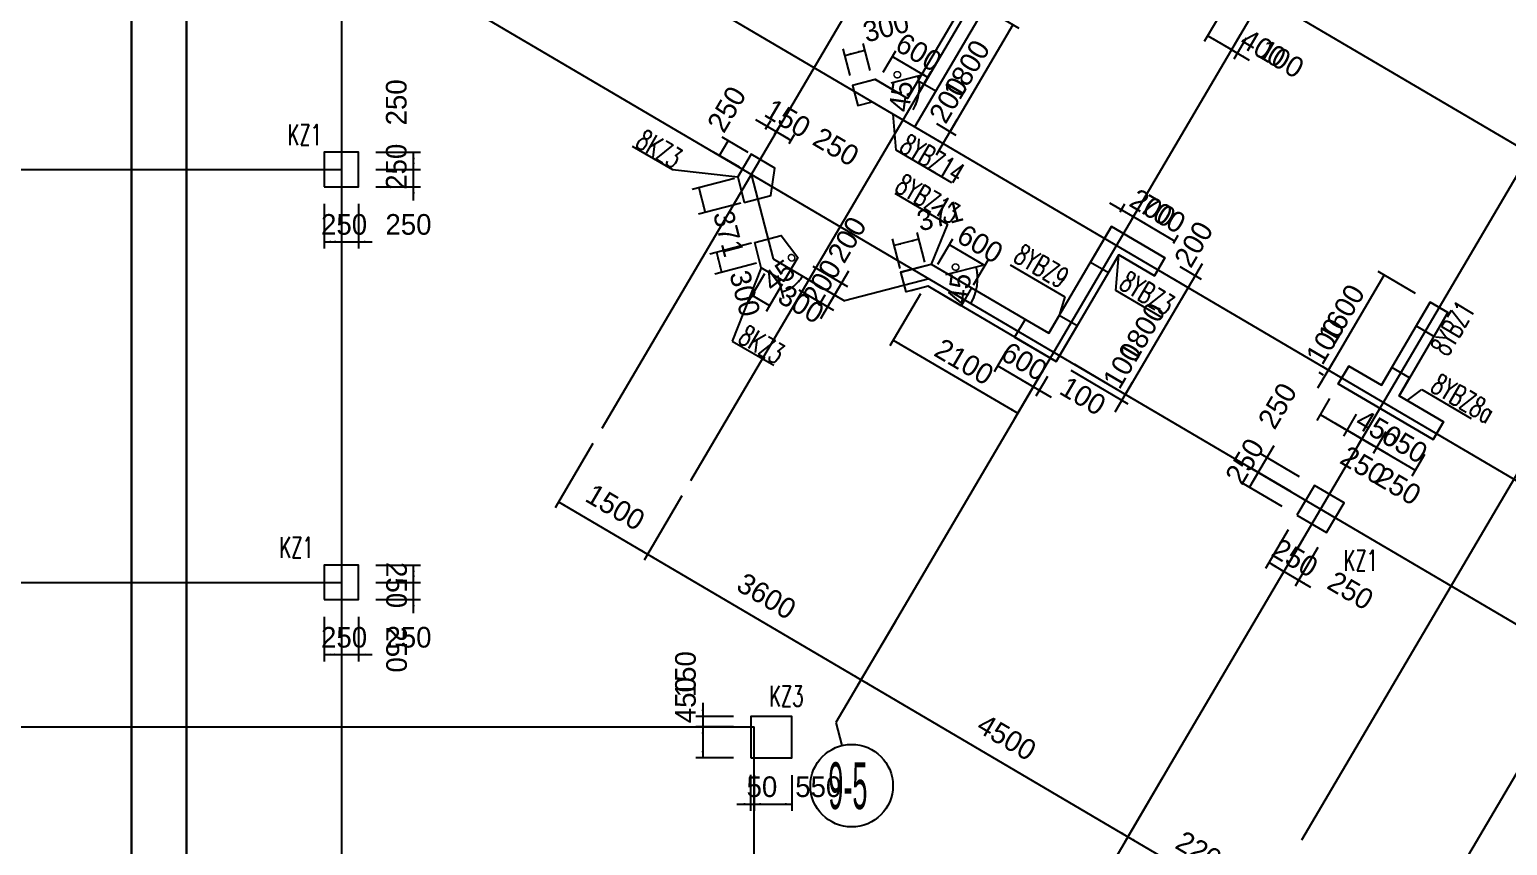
# Model space of a CAD drawing. Extents: x 19107 to 699106, y -67310 to 245688.
# Drawn here: x 574726 to 596209, y 118065 to 129922 of the extents above; entities that cross this region are included whole.
import ezdxf

# ---------------------------------------------------------------- set-up
doc = ezdxf.new("R2010")
doc.units = 0
doc.header["$LTSCALE"] = 100
doc.header["$MEASUREMENT"] = 0
for name, color, linetype in [('AXIS', 3, 'Continuous'), ('b边缘构件', 235, 'Continuous'), ('colu-主楼', 7, 'Continuous'), ('DIM', 3, 'Continuous'), ('DOTE', 253, 'Continuous'), ('h后浇带', 51, 'Continuous'), ('L-AXIS', 3, 'Continuous'), ('NUM', 7, 'Continuous'), ('wall-主楼', 2, 'Continuous'), ('小尺寸', 4, 'Continuous'), ('网格', 253, 'Continuous'), ('边缘构件标注', 1, 'Continuous')]:
    doc.layers.add(name, color=color, linetype=linetype)
for name, color, linetype, lineweight in [('REIN', 6, 'Continuous', 18), ('Select Column Frame Line', 7, 'Continuous', 0), ('Select Column Frame Position', 7, 'Continuous', 0)]:
    doc.layers.add(name, color=color, linetype=linetype, lineweight=lineweight)
doc.styles.get("Standard").update_dxf_attribs({"font": 'standard'})
doc.styles.add('汉字', font='汉字')
doc.dimstyles.get("Standard").update_dxf_attribs({"dimtxt": 300, "dimasz": 100, "dimexe": 100, "dimexo": 250, "dimgap": 100, "dimtad": 0, "dimtoh": 1, "dimdec": 0, "dimdsep": 46, "dimcen": 0.09, "dimclrt": 7, "dimadec": 0, "dimazin": 0, "dimtfac": 1, "dimtdec": 4, "dimtofl": 0, "dimtmove": 0, "dimatfit": 3, "dimfxl": 1, "dimtolj": 1, "dimtzin": 0, "dimarcsym": 0})

# ---------------------------------------------------------------- blocks, each defined once
blk = doc.blocks.new('*D959')
at = {"layer": 'L-AXIS', "color": 0, "linetype": 'ByBlock', "lineweight": -2}
for p, q in [((584209, 123146), (583659, 122212)), ((583710, 122298), (586813, 120473)), ((587312, 121321), (586763, 120387))]:
    blk.add_line(p, q, dxfattribs=at)
for points in [[(583710, 122298), (583805, 122262), (583788, 122233)], [(586813, 120473), (586719, 120510), (586736, 120538)]]:
    blk.add_solid(points, dxfattribs=at)
at = {"layer": 'L-AXIS', "color": 7, "linetype": 'Continuous', "lineweight": -2, "insert": (585439, 121687), "char_height": 300, "width": 775, "attachment_point": 5, "rotation": 329.5454, "style": '汉字'}
blk.add_mtext('3600', dxfattribs=at)
blk = doc.blocks.new('*D1620')
at = {"layer": 'L-AXIS', "color": 0, "linetype": 'ByBlock', "lineweight": -2}
for p, q in [((582916, 123906), (582366, 122972)), ((584209, 123146), (583659, 122212)), ((582417, 123058), (583710, 122298))]:
    blk.add_line(p, q, dxfattribs=at)
for points in [[(582417, 123058), (582512, 123022), (582495, 122993)], [(583710, 122298), (583615, 122334), (583632, 122363)]]:
    blk.add_solid(points, dxfattribs=at)
at = {"layer": 'L-AXIS', "color": 7, "linetype": 'Continuous', "lineweight": -2, "insert": (583241, 122980), "char_height": 300, "width": 690, "attachment_point": 5, "rotation": 329.5454, "style": '汉字'}
blk.add_mtext('1500', dxfattribs=at)
blk = doc.blocks.new('*D4945')
at = {"layer": 'L-AXIS', "color": 0, "linetype": 'ByBlock', "lineweight": -2}
for p, q in [((587312, 121321), (586763, 120387)), ((586813, 120473), (590692, 118192)), ((591191, 119040), (590642, 118106))]:
    blk.add_line(p, q, dxfattribs=at)
for points in [[(586813, 120473), (586908, 120437), (586891, 120408)], [(590692, 118192), (590598, 118229), (590615, 118257)]]:
    blk.add_solid(points, dxfattribs=at)
at = {"layer": 'L-AXIS', "color": 7, "linetype": 'Continuous', "lineweight": -2, "insert": (588930, 119635), "char_height": 300, "width": 790, "attachment_point": 5, "rotation": 329.5454, "style": '汉字'}
blk.add_mtext('4500', dxfattribs=at)
blk = doc.blocks.new('*D5271')
at = {"layer": 'L-AXIS', "color": 0, "linetype": 'ByBlock', "lineweight": -2}
for p, q in [((593088, 117925), (592538, 116991)), ((592589, 117077), (594485, 115962)), ((594984, 116810), (594435, 115876))]:
    blk.add_line(p, q, dxfattribs=at)
for points in [[(592589, 117077), (592684, 117041), (592667, 117012)], [(594485, 115962), (594391, 115999), (594408, 116027)]]:
    blk.add_solid(points, dxfattribs=at)
at = {"layer": 'L-AXIS', "color": 7, "linetype": 'Continuous', "lineweight": -2, "insert": (593715, 116821), "char_height": 300, "width": 780, "attachment_point": 5, "rotation": 329.5454, "style": '汉字'}
blk.add_mtext('2200', dxfattribs=at)
blk = doc.blocks.new('*D303')
at = {"layer": 'L-AXIS', "color": 0, "linetype": 'ByBlock', "lineweight": -2}
for p, q in [((591191, 119040), (590642, 118106)), ((590692, 118192), (592589, 117077)), ((593088, 117925), (592538, 116991))]:
    blk.add_line(p, q, dxfattribs=at)
for points in [[(590692, 118192), (590787, 118156), (590770, 118127)], [(592589, 117077), (592494, 117114), (592511, 117142)]]:
    blk.add_solid(points, dxfattribs=at)
at = {"layer": 'L-AXIS', "color": 7, "linetype": 'Continuous', "lineweight": -2, "insert": (591818, 117937), "char_height": 300, "width": 780, "attachment_point": 5, "rotation": 329.5454, "style": '汉字'}
blk.add_mtext('2200', dxfattribs=at)
blk = doc.blocks.new('_AXISO')
blk.add_circle((0, 0), 0.5)
blk = doc.blocks.new('*D4541')
at = {"layer": '小尺寸', "color": 0, "linetype": 'ByBlock', "lineweight": -2}
for p, q in [((591445, 126476), (591755, 126294)), ((591770, 126517), (591466, 126000)), ((591344, 126304), (591654, 126122))]:
    blk.add_line(p, q, dxfattribs=at)
for points in [[(591669, 126345), (591705, 126440), (591734, 126423)], [(591567, 126173), (591531, 126078), (591502, 126095)]]:
    blk.add_solid(points, dxfattribs=at)
at = {"layer": '小尺寸', "color": 7, "linetype": 'Continuous', "lineweight": -2, "insert": (591648, 126802), "char_height": 300, "width": 566.67, "attachment_point": 5, "rotation": 59.5454, "style": '汉字'}
blk.add_mtext('200', dxfattribs=at)
blk = doc.blocks.new('*D4880')
at = {"layer": '小尺寸', "color": 0, "linetype": 'ByBlock', "lineweight": -2}
for p, q in [((591567, 126173), (590655, 124621)), ((591344, 126304), (591654, 126122)), ((589914, 125057), (590741, 124570))]:
    blk.add_line(p, q, dxfattribs=at)
for points in [[(591567, 126173), (591531, 126078), (591502, 126095)], [(590655, 124621), (590691, 124716), (590720, 124699)]]:
    blk.add_solid(points, dxfattribs=at)
at = {"layer": '小尺寸', "color": 7, "linetype": 'Continuous', "lineweight": -2, "insert": (590896, 125523), "char_height": 300, "width": 690, "attachment_point": 5, "rotation": 59.5454, "style": '汉字'}
blk.add_mtext('1800', dxfattribs=at)
blk = doc.blocks.new('*D5213')
at = {"layer": '小尺寸', "color": 0, "linetype": 'ByBlock', "lineweight": -2}
for p, q in [((589914, 125057), (590741, 124570)), ((589864, 124970), (590691, 124484)), ((590756, 124793), (590503, 124362))]:
    blk.add_line(p, q, dxfattribs=at)
for points in [[(590655, 124621), (590691, 124716), (590720, 124699)], [(590604, 124535), (590568, 124440), (590539, 124457)]]:
    blk.add_solid(points, dxfattribs=at)
at = {"layer": '小尺寸', "color": 7, "linetype": 'Continuous', "lineweight": -2, "insert": (590611, 125039), "char_height": 300, "width": 476.67, "attachment_point": 5, "rotation": 59.5454, "style": '汉字'}
blk.add_mtext('100', dxfattribs=at)
blk = doc.blocks.new('*D2870')
at = {"layer": '小尺寸', "color": 0, "linetype": 'ByBlock', "lineweight": -2}
for p, q in [((593623, 124558), (593438, 124242)), ((593488, 124328), (593876, 124100)), ((594011, 124330), (593825, 124014))]:
    blk.add_line(p, q, dxfattribs=at)
for points in [[(593488, 124328), (593583, 124292), (593566, 124263)], [(593876, 124100), (593781, 124137), (593798, 124165)]]:
    blk.add_solid(points, dxfattribs=at)
at = {"layer": '小尺寸', "color": 7, "linetype": 'Continuous', "lineweight": -2, "insert": (594338, 124119), "char_height": 300, "width": 576.67, "attachment_point": 5, "rotation": 329.5454, "style": '汉字'}
blk.add_mtext('450', dxfattribs=at)
blk = doc.blocks.new('*D3209')
at = {"layer": '小尺寸', "color": 0, "linetype": 'ByBlock', "lineweight": -2}
for p, q in [((593704, 124202), (594264, 123872)), ((594011, 124330), (593825, 124014)), ((594227, 124203), (594041, 123887))]:
    blk.add_line(p, q, dxfattribs=at)
for points in [[(593876, 124100), (593781, 124137), (593798, 124165)], [(594092, 123973), (594186, 123937), (594169, 123908)]]:
    blk.add_solid(points, dxfattribs=at)
at = {"layer": '小尺寸', "color": 7, "linetype": 'Continuous', "lineweight": -2, "insert": (594115, 123588), "char_height": 300, "width": 566.67, "attachment_point": 5, "rotation": 329.5454, "style": '汉字'}
blk.add_mtext('250', dxfattribs=at)
blk = doc.blocks.new('*D3533')
at = {"layer": '小尺寸', "color": 0, "linetype": 'ByBlock', "lineweight": -2}
for p, q in [((593454, 124715), (593708, 125146)), ((593534, 124900), (593470, 124938)), ((593585, 124986), (593520, 125024))]:
    blk.add_line(p, q, dxfattribs=at)
for points in [[(593606, 124974), (593643, 125068), (593672, 125051)], [(593556, 124887), (593519, 124793), (593491, 124810)]]:
    blk.add_solid(points, dxfattribs=at)
at = {"layer": '小尺寸', "color": 7, "linetype": 'Continuous', "lineweight": -2, "insert": (593562, 125392), "char_height": 300, "width": 476.67, "attachment_point": 5, "rotation": 59.5454, "style": '汉字'}
blk.add_mtext('100', dxfattribs=at)
blk = doc.blocks.new('*D3876')
at = {"layer": '小尺寸', "color": 0, "linetype": 'ByBlock', "lineweight": -2}
for p, q in [((593606, 124974), (594417, 126353)), ((594870, 126087), (594331, 126404)), ((593585, 124986), (593520, 125024))]:
    blk.add_line(p, q, dxfattribs=at)
for points in [[(594417, 126353), (594381, 126258), (594352, 126275)], [(593606, 124974), (593643, 125068), (593672, 125051)]]:
    blk.add_solid(points, dxfattribs=at)
at = {"layer": '小尺寸', "color": 7, "linetype": 'Continuous', "lineweight": -2, "insert": (593796, 125790), "char_height": 300, "width": 685, "attachment_point": 5, "rotation": 59.5454, "style": '汉字'}
blk.add_mtext('1600', dxfattribs=at)
blk = doc.blocks.new('*D4498')
at = {"layer": '小尺寸', "color": 0, "linetype": 'ByBlock', "lineweight": -2}
for p, q in [((591979, 130049), (591802, 129747)), ((591853, 129833), (592198, 129630)), ((592324, 129846), (592147, 129544))]:
    blk.add_line(p, q, dxfattribs=at)
for points in [[(591853, 129833), (591947, 129797), (591930, 129768)], [(592198, 129630), (592103, 129667), (592120, 129695)]]:
    blk.add_solid(points, dxfattribs=at)
at = {"layer": '小尺寸', "color": 7, "linetype": 'Continuous', "lineweight": -2, "insert": (592659, 129649), "char_height": 300, "width": 576.67, "attachment_point": 5, "rotation": 329.5454, "style": '汉字'}
blk.add_mtext('400', dxfattribs=at)
blk = doc.blocks.new('*D4832')
at = {"layer": '小尺寸', "color": 0, "linetype": 'ByBlock', "lineweight": -2}
for p, q in [((592324, 129846), (592147, 129544)), ((592410, 129795), (592233, 129493)), ((592025, 129732), (592456, 129478))]:
    blk.add_line(p, q, dxfattribs=at)
for points in [[(592198, 129630), (592103, 129667), (592120, 129695)], [(592284, 129580), (592378, 129543), (592361, 129515)]]:
    blk.add_solid(points, dxfattribs=at)
at = {"layer": '小尺寸', "color": 7, "linetype": 'Continuous', "lineweight": -2, "insert": (592919, 129496), "char_height": 300, "width": 476.67, "attachment_point": 5, "rotation": 329.5454, "style": '汉字'}
blk.add_mtext('100', dxfattribs=at)
blk = doc.blocks.new('*D1189')
at = {"layer": '小尺寸', "color": 0, "linetype": 'ByBlock', "lineweight": -2}
for p, q in [((588918, 125236), (588749, 124949)), ((588800, 125035), (589317, 124731)), ((589486, 125018), (589266, 124645))]:
    blk.add_line(p, q, dxfattribs=at)
for points in [[(588800, 125035), (588894, 124999), (588877, 124970)], [(589317, 124731), (589222, 124767), (589239, 124796)]]:
    blk.add_solid(points, dxfattribs=at)
at = {"layer": '小尺寸', "color": 7, "linetype": 'Continuous', "lineweight": -2, "insert": (589185, 125098), "char_height": 300, "width": 556.67, "attachment_point": 5, "rotation": 329.5454, "style": '汉字'}
blk.add_mtext('600', dxfattribs=at)
blk = doc.blocks.new('*D4165')
at = {"layer": '小尺寸', "color": 0, "linetype": 'ByBlock', "lineweight": -2}
for p, q in [((589144, 124832), (589575, 124579)), ((589486, 125018), (589266, 124645)), ((589521, 124882), (589352, 124594))]:
    blk.add_line(p, q, dxfattribs=at)
for points in [[(589317, 124731), (589222, 124767), (589239, 124796)], [(589403, 124680), (589498, 124644), (589481, 124615)]]:
    blk.add_solid(points, dxfattribs=at)
at = {"layer": '小尺寸', "color": 7, "linetype": 'Continuous', "lineweight": -2, "insert": (590038, 124596), "char_height": 300, "width": 476.67, "attachment_point": 5, "rotation": 329.5454, "style": '汉字'}
blk.add_mtext('100', dxfattribs=at)
blk = doc.blocks.new('*D4512')
at = {"layer": '小尺寸', "color": 0, "linetype": 'ByBlock', "lineweight": -2}
for p, q in [((590425, 127405), (590942, 127101)), ((590581, 127275), (590648, 127390)), ((590753, 127174), (590821, 127289))]:
    blk.add_line(p, q, dxfattribs=at)
for points in [[(590598, 127304), (590503, 127340), (590520, 127369)], [(590770, 127203), (590865, 127166), (590848, 127138)]]:
    blk.add_solid(points, dxfattribs=at)
at = {"layer": '小尺寸', "color": 7, "linetype": 'Continuous', "lineweight": -2, "insert": (591053, 127326), "char_height": 300, "width": 566.67, "attachment_point": 5, "rotation": 329.5454, "style": '汉字'}
blk.add_mtext('200', dxfattribs=at)
blk = doc.blocks.new('*D4847')
at = {"layer": '小尺寸', "color": 0, "linetype": 'ByBlock', "lineweight": -2}
for p, q in [((590753, 127174), (590821, 127289)), ((590770, 127203), (591373, 126848)), ((591356, 126819), (591424, 126934))]:
    blk.add_line(p, q, dxfattribs=at)
for points in [[(590770, 127203), (590865, 127166), (590848, 127138)], [(591373, 126848), (591279, 126884), (591296, 126913)]]:
    blk.add_solid(points, dxfattribs=at)
at = {"layer": '小尺寸', "color": 7, "linetype": 'Continuous', "lineweight": -2, "insert": (591198, 127241), "char_height": 300, "width": 566.67, "attachment_point": 5, "rotation": 329.5454, "style": '汉字'}
blk.add_mtext('700', dxfattribs=at)
blk = doc.blocks.new('*D425')
at = {"layer": '小尺寸', "color": 0, "linetype": 'ByBlock', "lineweight": -2}
for p, q in [((587675, 126083), (587229, 125324)), ((587280, 125410), (589090, 124346)), ((589486, 125018), (589040, 124260))]:
    blk.add_line(p, q, dxfattribs=at)
for points in [[(587280, 125410), (587374, 125374), (587357, 125345)], [(589090, 124346), (588996, 124382), (589013, 124411)]]:
    blk.add_solid(points, dxfattribs=at)
at = {"layer": '小尺寸', "color": 7, "linetype": 'Continuous', "lineweight": -2, "insert": (588312, 125094), "char_height": 300, "width": 775, "attachment_point": 5, "rotation": 329.5454, "style": '汉字'}
blk.add_mtext('2100', dxfattribs=at)
blk = doc.blocks.new('*D755')
at = {"layer": '小尺寸', "color": 0, "linetype": 'ByBlock', "lineweight": -2}
for p, q in [((587929, 126514), (588145, 126882)), ((588094, 126796), (588612, 126492)), ((588446, 126210), (588663, 126578))]:
    blk.add_line(p, q, dxfattribs=at)
for points in [[(588094, 126796), (588189, 126759), (588172, 126731)], [(588612, 126492), (588517, 126528), (588534, 126557)]]:
    blk.add_solid(points, dxfattribs=at)
at = {"layer": '小尺寸', "color": 7, "linetype": 'Continuous', "lineweight": -2, "insert": (588544, 126807), "char_height": 300, "width": 556.67, "attachment_point": 5, "rotation": 329.5454, "style": '汉字'}
blk.add_mtext('600', dxfattribs=at)
blk = doc.blocks.new('*D3081')
at = {"layer": '小尺寸', "color": 0, "linetype": 'ByBlock', "lineweight": -2}
for p, q in [((587740, 126540), (587628, 126972)), ((587381, 126447), (587269, 126879)), ((587653, 126875), (587294, 126782))]:
    blk.add_line(p, q, dxfattribs=at)
for points in [[(587294, 126782), (587386, 126823), (587395, 126791)], [(587653, 126875), (587560, 126834), (587552, 126866)]]:
    blk.add_solid(points, dxfattribs=at)
at = {"layer": '小尺寸', "color": 7, "linetype": 'Continuous', "lineweight": -2, "insert": (587959, 127213), "char_height": 300, "width": 561.67, "attachment_point": 5, "rotation": 14.5454, "style": '汉字'}
blk.add_mtext('371', dxfattribs=at)
blk = doc.blocks.new('*D1090')
at = {"layer": '小尺寸', "color": 0, "linetype": 'ByBlock', "lineweight": -2}
for p, q in [((585409, 126374), (585175, 125976)), ((585668, 126221), (585434, 125823)), ((585225, 126062), (585484, 125910))]:
    blk.add_line(p, q, dxfattribs=at)
for points in [[(585225, 126062), (585320, 126026), (585303, 125997)], [(585484, 125910), (585390, 125946), (585406, 125975)]]:
    blk.add_solid(points, dxfattribs=at)
at = {"layer": '小尺寸', "color": 7, "linetype": 'Continuous', "lineweight": -2, "insert": (585941, 125931), "char_height": 300, "width": 566.67, "attachment_point": 5, "rotation": 329.5454, "style": '汉字'}
blk.add_mtext('300', dxfattribs=at)
blk = doc.blocks.new('*D3402')
at = {"layer": '小尺寸', "color": 0, "linetype": 'ByBlock', "lineweight": -2}
for p, q in [((585218, 126817), (584613, 126660)), ((584710, 126685), (584785, 126395)), ((585293, 126526), (584688, 126369))]:
    blk.add_line(p, q, dxfattribs=at)
for points in [[(584710, 126685), (584751, 126593), (584719, 126584)], [(584785, 126395), (584744, 126487), (584776, 126496)]]:
    blk.add_solid(points, dxfattribs=at)
at = {"layer": '小尺寸', "color": 7, "linetype": 'Continuous', "lineweight": -2, "insert": (585124, 126086), "char_height": 300, "width": 566.67, "attachment_point": 5, "rotation": 284.5454, "style": '汉字'}
blk.add_mtext('300', dxfattribs=at)
blk = doc.blocks.new('*D1421')
at = {"layer": '小尺寸', "color": 0, "linetype": 'ByBlock', "lineweight": -2}
for p, q in [((586111, 126483), (586614, 126187)), ((586629, 126410), (586325, 125893)), ((586010, 126310), (586513, 126014))]:
    blk.add_line(p, q, dxfattribs=at)
for points in [[(586528, 126238), (586564, 126332), (586593, 126315)], [(586426, 126065), (586390, 125971), (586361, 125987)]]:
    blk.add_solid(points, dxfattribs=at)
at = {"layer": '小尺寸', "color": 7, "linetype": 'Continuous', "lineweight": -2, "insert": (586609, 126869), "char_height": 300, "width": 566.67, "attachment_point": 5, "rotation": 59.5454, "style": '汉字'}
blk.add_mtext('200', dxfattribs=at)
blk = doc.blocks.new('*D4398')
at = {"layer": '小尺寸', "color": 0, "linetype": 'ByBlock', "lineweight": -2}
for p, q in [((585908, 126138), (586411, 125842)), ((586010, 126310), (586513, 126014)), ((586528, 126238), (586224, 125720))]:
    blk.add_line(p, q, dxfattribs=at)
for points in [[(586426, 126065), (586463, 126160), (586491, 126143)], [(586325, 125893), (586289, 125798), (586260, 125815)]]:
    blk.add_solid(points, dxfattribs=at)
at = {"layer": '小尺寸', "color": 7, "linetype": 'Continuous', "lineweight": -2, "insert": (586244, 126248), "char_height": 300, "width": 566.67, "attachment_point": 5, "rotation": 59.5454, "style": '汉字'}
blk.add_mtext('200', dxfattribs=at)
blk = doc.blocks.new('*D3765')
at = {"layer": '小尺寸', "color": 0, "linetype": 'ByBlock', "lineweight": -2}
for p, q in [((584754, 128091), (584881, 128307)), ((585171, 128136), (584795, 128357)), ((585044, 127920), (584668, 128141))]:
    blk.add_line(p, q, dxfattribs=at)
for points in [[(584881, 128307), (584845, 128212), (584816, 128229)], [(584754, 128091), (584791, 128185), (584819, 128169)]]:
    blk.add_solid(points, dxfattribs=at)
at = {"layer": '小尺寸', "color": 7, "linetype": 'Continuous', "lineweight": -2, "insert": (584860, 128764), "char_height": 300, "width": 566.67, "attachment_point": 5, "rotation": 59.5277, "style": '汉字'}
blk.add_mtext('250', dxfattribs=at)
blk = doc.blocks.new('*D4745')
at = {"layer": '小尺寸', "color": 0, "linetype": 'ByBlock', "lineweight": -2}
for p, q in [((585279, 128616), (585753, 128337)), ((585426, 128472), (585502, 128600)), ((585555, 128396), (585631, 128525))]:
    blk.add_line(p, q, dxfattribs=at)
for points in [[(585451, 128514), (585356, 128551), (585373, 128579)], [(585580, 128438), (585675, 128402), (585658, 128373)]]:
    blk.add_solid(points, dxfattribs=at)
at = {"layer": '小尺寸', "color": 7, "linetype": 'Continuous', "lineweight": -2, "insert": (585746, 128631), "char_height": 300, "width": 476.67, "attachment_point": 5, "rotation": 329.5454, "style": '汉字'}
blk.add_mtext('150', dxfattribs=at)
blk = doc.blocks.new('*D5070')
at = {"layer": '小尺寸', "color": 0, "linetype": 'ByBlock', "lineweight": -2}
for p, q in [((585555, 128396), (585631, 128525)), ((585580, 128438), (585796, 128311)), ((585770, 128267), (585847, 128398))]:
    blk.add_line(p, q, dxfattribs=at)
for points in [[(585580, 128438), (585675, 128402), (585658, 128373)], [(585796, 128311), (585702, 128348), (585719, 128376)]]:
    blk.add_solid(points, dxfattribs=at)
at = {"layer": '小尺寸', "color": 7, "linetype": 'Continuous', "lineweight": -2, "insert": (586449, 128218), "char_height": 300, "width": 566.67, "attachment_point": 5, "rotation": 329.5454, "style": '汉字'}
blk.add_mtext('250', dxfattribs=at)
blk = doc.blocks.new('*D3728')
at = {"layer": '小尺寸', "color": 0, "linetype": 'ByBlock', "lineweight": -2}
for p, q in [((589018, 129991), (588106, 128440)), ((588823, 130106), (589105, 129941)), ((587911, 128555), (588192, 128389))]:
    blk.add_line(p, q, dxfattribs=at)
for points in [[(589018, 129991), (588982, 129897), (588953, 129914)], [(588106, 128440), (588142, 128534), (588171, 128518)]]:
    blk.add_solid(points, dxfattribs=at)
at = {"layer": '小尺寸', "color": 7, "linetype": 'Continuous', "lineweight": -2, "insert": (588347, 129342), "char_height": 300, "width": 690, "attachment_point": 5, "rotation": 59.5454, "style": '汉字'}
blk.add_mtext('1800', dxfattribs=at)
blk = doc.blocks.new('*D4065')
at = {"layer": '小尺寸', "color": 0, "linetype": 'ByBlock', "lineweight": -2}
for p, q in [((588207, 128612), (587903, 128095)), ((587911, 128555), (588192, 128389)), ((587809, 128382), (588091, 128217))]:
    blk.add_line(p, q, dxfattribs=at)
for points in [[(588106, 128440), (588142, 128534), (588171, 128518)], [(588005, 128267), (587968, 128173), (587940, 128190)]]:
    blk.add_solid(points, dxfattribs=at)
at = {"layer": '小尺寸', "color": 7, "linetype": 'Continuous', "lineweight": -2, "insert": (588085, 128897), "char_height": 300, "width": 566.67, "attachment_point": 5, "rotation": 59.5454, "style": '汉字'}
blk.add_mtext('200', dxfattribs=at)
blk = doc.blocks.new('*D1462')
at = {"layer": '小尺寸', "color": 0, "linetype": 'ByBlock', "lineweight": -2}
for p, q in [((586653, 129253), (586552, 129642)), ((586577, 129546), (586867, 129621)), ((586943, 129329), (586842, 129718))]:
    blk.add_line(p, q, dxfattribs=at)
for points in [[(586577, 129546), (586669, 129587), (586678, 129555)], [(586867, 129621), (586775, 129580), (586766, 129612)]]:
    blk.add_solid(points, dxfattribs=at)
at = {"layer": '小尺寸', "color": 7, "linetype": 'Continuous', "lineweight": -2, "insert": (587175, 129959), "char_height": 300, "width": 566.67, "attachment_point": 5, "rotation": 14.5454, "style": '汉字'}
blk.add_mtext('300', dxfattribs=at)
blk = doc.blocks.new('*D1431')
at = {"layer": '小尺寸', "color": 0, "linetype": 'ByBlock', "lineweight": -2}
blk.add_line((587248, 129150), (587737, 129276), dxfattribs=at)
blk.add_arc((587006, 129087), 655, 329.5454, 14.5454, dxfattribs=at)
for points in [[(587640, 129251), (587674, 129156), (587641, 129150)], [(587570, 128755), (587599, 128852), (587629, 128837)]]:
    blk.add_solid(points, dxfattribs=at)
at = {"layer": '小尺寸', "color": 7, "linetype": 'Continuous', "lineweight": -2, "insert": (587555, 129010), "char_height": 300, "width": 463.33, "attachment_point": 8, "rotation": 82.0454, "style": '汉字'}
blk.add_mtext('45%%D', dxfattribs=at)
blk = doc.blocks.new('*D1766')
at = {"layer": '小尺寸', "color": 0, "linetype": 'ByBlock', "lineweight": -2}
for p, q in [((587132, 129302), (587316, 129615)), ((587783, 129225), (587266, 129529)), ((587650, 128998), (587833, 129311))]:
    blk.add_line(p, q, dxfattribs=at)
for points in [[(587266, 129529), (587360, 129492), (587343, 129464)], [(587783, 129225), (587688, 129261), (587705, 129290)]]:
    blk.add_solid(points, dxfattribs=at)
at = {"layer": '小尺寸', "color": 7, "linetype": 'Continuous', "lineweight": -2, "insert": (587651, 129592), "char_height": 300, "width": 556.67, "attachment_point": 5, "rotation": 329.5454, "style": '汉字'}
blk.add_mtext('600', dxfattribs=at)
blk = doc.blocks.new('*D1109')
at = {"layer": '小尺寸', "color": 0, "linetype": 'ByBlock', "lineweight": -2}
for p, q in [((594442, 124076), (594256, 123761)), ((594307, 123847), (594867, 123517)), ((595002, 123747), (594817, 123431))]:
    blk.add_line(p, q, dxfattribs=at)
for points in [[(594307, 123847), (594402, 123810), (594385, 123782)], [(594867, 123517), (594773, 123554), (594790, 123582)]]:
    blk.add_solid(points, dxfattribs=at)
at = {"layer": '小尺寸', "color": 7, "linetype": 'Continuous', "lineweight": -2, "insert": (594714, 123898), "char_height": 300, "width": 556.67, "attachment_point": 5, "rotation": 329.5454, "style": '汉字'}
blk.add_mtext('650', dxfattribs=at)
blk = doc.blocks.new('*D1448')
at = {"layer": '小尺寸', "color": 0, "linetype": 'ByBlock', "lineweight": -2}
for p, q in [((594227, 124203), (594041, 123887)), ((594480, 123745), (593919, 124075)), ((594442, 124076), (594256, 123761))]:
    blk.add_line(p, q, dxfattribs=at)
for points in [[(594092, 123973), (593997, 124010), (594014, 124039)], [(594307, 123847), (594402, 123810), (594385, 123782)]]:
    blk.add_solid(points, dxfattribs=at)
at = {"layer": '小尺寸', "color": 7, "linetype": 'Continuous', "lineweight": -2, "insert": (594620, 123291), "char_height": 300, "width": 566.67, "attachment_point": 5, "rotation": 329.5454, "style": '汉字'}
blk.add_mtext('250', dxfattribs=at)
blk = doc.blocks.new('*D1811')
at = {"layer": '小尺寸', "color": 0, "linetype": 'ByBlock', "lineweight": -2}
for p, q in [((584974, 127756), (584358, 127596)), ((584455, 127621), (584548, 127263)), ((585067, 127397), (584451, 127237))]:
    blk.add_line(p, q, dxfattribs=at)
for points in [[(584455, 127621), (584496, 127529), (584464, 127520)], [(584548, 127263), (584507, 127355), (584539, 127364)]]:
    blk.add_solid(points, dxfattribs=at)
at = {"layer": '小尺寸', "color": 7, "linetype": 'Continuous', "lineweight": -2, "insert": (584886, 126957), "char_height": 300, "width": 561.67, "attachment_point": 5, "rotation": 284.5454, "style": '汉字'}
blk.add_mtext('371', dxfattribs=at)
blk = doc.blocks.new('*D3089')
at = {"layer": 'DIM', "color": 0, "linetype": 'ByBlock', "lineweight": -2}
for p, q in [((592815, 123873), (592485, 123313)), ((593187, 123422), (592627, 123751)), ((593061, 123207), (592500, 123536))]:
    blk.add_line(p, q, dxfattribs=at)
for points in [[(592713, 123701), (592750, 123795), (592778, 123779)], [(592587, 123485), (592550, 123391), (592522, 123408)]]:
    blk.add_solid(points, dxfattribs=at)
at = {"layer": 'DIM', "color": 7, "linetype": 'Continuous', "lineweight": -2, "insert": (592866, 124454), "char_height": 300, "width": 566.67, "attachment_point": 5, "rotation": 59.5454, "style": '汉字'}
blk.add_mtext('250', dxfattribs=at)
blk = doc.blocks.new('*D812')
at = {"layer": 'DIM', "color": 0, "linetype": 'ByBlock', "lineweight": -2}
for p, q in [((593061, 123207), (592500, 123536)), ((592934, 122991), (592374, 123320)), ((592587, 123485), (592460, 123270))]:
    blk.add_line(p, q, dxfattribs=at)
for points in [[(592460, 123270), (592496, 123364), (592525, 123348)], [(592587, 123485), (592550, 123391), (592522, 123408)]]:
    blk.add_solid(points, dxfattribs=at)
at = {"layer": 'DIM', "color": 7, "linetype": 'Continuous', "lineweight": -2, "insert": (592391, 123647), "char_height": 300, "width": 566.67, "attachment_point": 5, "rotation": 59.5454, "style": '汉字'}
blk.add_mtext('250', dxfattribs=at)
blk = doc.blocks.new('*D1141')
at = {"layer": 'DIM', "color": 0, "linetype": 'ByBlock', "lineweight": -2}
for p, q in [((593023, 122649), (592693, 122088)), ((593238, 122522), (592909, 121962)), ((592744, 122175), (592959, 122048))]:
    blk.add_line(p, q, dxfattribs=at)
for points in [[(592744, 122175), (592839, 122138), (592822, 122110)], [(592959, 122048), (592865, 122084), (592882, 122113)]]:
    blk.add_solid(points, dxfattribs=at)
at = {"layer": 'DIM', "color": 7, "linetype": 'Continuous', "lineweight": -2, "insert": (593121, 122243), "char_height": 300, "width": 566.67, "attachment_point": 5, "rotation": 329.5454, "style": '汉字'}
blk.add_mtext('250', dxfattribs=at)
blk = doc.blocks.new('*D1500')
at = {"layer": 'DIM', "color": 0, "linetype": 'ByBlock', "lineweight": -2}
for p, q in [((593238, 122522), (592909, 121962)), ((593454, 122395), (593124, 121835)), ((592787, 122149), (593347, 121820))]:
    blk.add_line(p, q, dxfattribs=at)
for points in [[(592959, 122048), (592865, 122084), (592882, 122113)], [(593175, 121921), (593270, 121885), (593253, 121856)]]:
    blk.add_solid(points, dxfattribs=at)
at = {"layer": 'DIM', "color": 7, "linetype": 'Continuous', "lineweight": -2, "insert": (593928, 121769), "char_height": 300, "width": 566.67, "attachment_point": 5, "rotation": 329.5454, "style": '汉字'}
blk.add_mtext('250', dxfattribs=at)
blk = doc.blocks.new('*D2246')
at = {"layer": 'DIM', "color": 0, "linetype": 'ByBlock', "lineweight": -2}
for p, q in [((579008, 127388), (579008, 126738)), ((579258, 127388), (579258, 126738)), ((579008, 126838), (579258, 126838))]:
    blk.add_line(p, q, dxfattribs=at)
for points in [[(579008, 126838), (579108, 126855), (579108, 126821)], [(579258, 126838), (579158, 126821), (579158, 126855)]]:
    blk.add_solid(points, dxfattribs=at)
at = {"layer": 'DIM', "color": 7, "linetype": 'Continuous', "lineweight": -2, "insert": (579298, 127088), "char_height": 300, "width": 566.67, "attachment_point": 5, "style": '汉字'}
blk.add_mtext('250', dxfattribs=at)
blk = doc.blocks.new('*D2591')
at = {"layer": 'DIM', "color": 0, "linetype": 'ByBlock', "lineweight": -2}
for p, q in [((579258, 127388), (579258, 126738)), ((579508, 127388), (579508, 126738)), ((579058, 126838), (579708, 126838))]:
    blk.add_line(p, q, dxfattribs=at)
for points in [[(579258, 126838), (579158, 126821), (579158, 126855)], [(579508, 126838), (579608, 126855), (579608, 126821)]]:
    blk.add_solid(points, dxfattribs=at)
at = {"layer": 'DIM', "color": 7, "linetype": 'Continuous', "lineweight": -2, "insert": (580234, 127088), "char_height": 300, "width": 566.67, "attachment_point": 5, "style": '汉字'}
blk.add_mtext('250', dxfattribs=at)
blk = doc.blocks.new('*D2903')
at = {"layer": 'DIM', "color": 0, "linetype": 'ByBlock', "lineweight": -2}
for p, q in [((580308, 127438), (580308, 128088)), ((579758, 127888), (580408, 127888)), ((579758, 127638), (580408, 127638))]:
    blk.add_line(p, q, dxfattribs=at)
for points in [[(580308, 127888), (580291, 127988), (580325, 127988)], [(580308, 127638), (580325, 127538), (580291, 127538)]]:
    blk.add_solid(points, dxfattribs=at)
at = {"layer": 'DIM', "color": 7, "linetype": 'Continuous', "lineweight": -2, "insert": (580058, 127928), "char_height": 300, "width": 566.67, "attachment_point": 5, "rotation": 90, "style": '汉字'}
blk.add_mtext('250', dxfattribs=at)
blk = doc.blocks.new('*D638')
at = {"layer": 'DIM', "color": 0, "linetype": 'ByBlock', "lineweight": -2}
for p, q in [((579758, 128138), (580408, 128138)), ((580308, 127888), (580308, 128138)), ((579758, 127888), (580408, 127888))]:
    blk.add_line(p, q, dxfattribs=at)
for points in [[(580308, 128138), (580325, 128038), (580291, 128038)], [(580308, 127888), (580291, 127988), (580325, 127988)]]:
    blk.add_solid(points, dxfattribs=at)
at = {"layer": 'DIM', "color": 7, "linetype": 'Continuous', "lineweight": -2, "insert": (580058, 128864), "char_height": 300, "width": 566.67, "attachment_point": 5, "rotation": 90, "style": '汉字'}
blk.add_mtext('250', dxfattribs=at)
blk = doc.blocks.new('*D4772')
at = {"layer": 'DIM', "color": 0, "linetype": 'ByBlock', "lineweight": -2}
for p, q in [((579008, 121388), (579008, 120738)), ((579258, 121388), (579258, 120738)), ((579008, 120838), (579258, 120838))]:
    blk.add_line(p, q, dxfattribs=at)
for points in [[(579008, 120838), (579108, 120855), (579108, 120821)], [(579258, 120838), (579158, 120821), (579158, 120855)]]:
    blk.add_solid(points, dxfattribs=at)
at = {"layer": 'DIM', "color": 7, "linetype": 'Continuous', "lineweight": -2, "insert": (579298, 121088), "char_height": 300, "width": 566.67, "attachment_point": 5, "style": '汉字'}
blk.add_mtext('250', dxfattribs=at)
blk = doc.blocks.new('*D5127')
at = {"layer": 'DIM', "color": 0, "linetype": 'ByBlock', "lineweight": -2}
for p, q in [((579258, 121388), (579258, 120738)), ((579508, 121388), (579508, 120738)), ((579058, 120838), (579708, 120838))]:
    blk.add_line(p, q, dxfattribs=at)
for points in [[(579258, 120838), (579158, 120821), (579158, 120855)], [(579508, 120838), (579608, 120855), (579608, 120821)]]:
    blk.add_solid(points, dxfattribs=at)
at = {"layer": 'DIM', "color": 7, "linetype": 'Continuous', "lineweight": -2, "insert": (580234, 121088), "char_height": 300, "width": 566.67, "attachment_point": 5, "style": '汉字'}
blk.add_mtext('250', dxfattribs=at)
blk = doc.blocks.new('*D98')
at = {"layer": 'DIM', "color": 0, "linetype": 'ByBlock', "lineweight": -2}
for p, q in [((580308, 121438), (580308, 122088)), ((579758, 121888), (580408, 121888)), ((579758, 121638), (580408, 121638))]:
    blk.add_line(p, q, dxfattribs=at)
for points in [[(580308, 121888), (580291, 121988), (580325, 121988)], [(580308, 121638), (580325, 121538), (580291, 121538)]]:
    blk.add_solid(points, dxfattribs=at)
at = {"layer": 'DIM', "color": 7, "linetype": 'Continuous', "lineweight": -2, "insert": (580058, 120912), "char_height": 300, "width": 566.67, "attachment_point": 5, "rotation": 270, "style": '汉字'}
blk.add_mtext('250', dxfattribs=at)
blk = doc.blocks.new('*D470')
at = {"layer": 'DIM', "color": 0, "linetype": 'ByBlock', "lineweight": -2}
for p, q in [((579758, 122138), (580408, 122138)), ((580308, 121888), (580308, 122138)), ((579758, 121888), (580408, 121888))]:
    blk.add_line(p, q, dxfattribs=at)
for points in [[(580308, 122138), (580325, 122038), (580291, 122038)], [(580308, 121888), (580291, 121988), (580325, 121988)]]:
    blk.add_solid(points, dxfattribs=at)
at = {"layer": 'DIM', "color": 7, "linetype": 'Continuous', "lineweight": -2, "insert": (580058, 121848), "char_height": 300, "width": 566.67, "attachment_point": 5, "rotation": 270, "style": '汉字'}
blk.add_mtext('250', dxfattribs=at)
blk = doc.blocks.new('*D742')
at = {"layer": 'DIM', "color": 0, "linetype": 'ByBlock', "lineweight": -2}
for p, q in [((585208, 119092), (585208, 118566)), ((585258, 119088), (585258, 118566)), ((585008, 118666), (585458, 118666))]:
    blk.add_line(p, q, dxfattribs=at)
for points in [[(585208, 118666), (585108, 118650), (585108, 118683)], [(585258, 118666), (585358, 118683), (585358, 118650)]]:
    blk.add_solid(points, dxfattribs=at)
at = {"layer": 'DIM', "color": 7, "linetype": 'Continuous', "lineweight": -2, "insert": (585372, 118916), "char_height": 300, "width": 353.33, "attachment_point": 5, "style": '汉字'}
blk.add_mtext('50', dxfattribs=at)
blk = doc.blocks.new('*D1074')
at = {"layer": 'DIM', "color": 0, "linetype": 'ByBlock', "lineweight": -2}
for p, q in [((585258, 119088), (585258, 118566)), ((585808, 119088), (585808, 118566)), ((585258, 118666), (585808, 118666))]:
    blk.add_line(p, q, dxfattribs=at)
for points in [[(585258, 118666), (585358, 118683), (585358, 118650)], [(585808, 118666), (585708, 118650), (585708, 118683)]]:
    blk.add_solid(points, dxfattribs=at)
at = {"layer": 'DIM', "color": 7, "linetype": 'Continuous', "lineweight": -2, "insert": (586191, 118916), "char_height": 300, "width": 566.67, "attachment_point": 5, "style": '汉字'}
blk.add_mtext('550', dxfattribs=at)
blk = doc.blocks.new('*D1403')
at = {"layer": 'DIM', "color": 0, "linetype": 'ByBlock', "lineweight": -2}
for p, q in [((584512, 120138), (584512, 119588)), ((584958, 119938), (584412, 119938)), ((584958, 119788), (584412, 119788))]:
    blk.add_line(p, q, dxfattribs=at)
for points in [[(584512, 119938), (584495, 120038), (584529, 120038)], [(584512, 119788), (584529, 119688), (584495, 119688)]]:
    blk.add_solid(points, dxfattribs=at)
at = {"layer": 'DIM', "color": 7, "linetype": 'Continuous', "lineweight": -2, "insert": (584262, 120553), "char_height": 300, "width": 476.67, "attachment_point": 5, "rotation": 90, "style": '汉字'}
blk.add_mtext('150', dxfattribs=at)
blk = doc.blocks.new('*D1734')
at = {"layer": 'DIM', "color": 0, "linetype": 'ByBlock', "lineweight": -2}
for p, q in [((584958, 119788), (584412, 119788)), ((584512, 119788), (584512, 119338)), ((584958, 119338), (584412, 119338))]:
    blk.add_line(p, q, dxfattribs=at)
for points in [[(584512, 119788), (584529, 119688), (584495, 119688)], [(584512, 119338), (584495, 119438), (584529, 119438)]]:
    blk.add_solid(points, dxfattribs=at)
at = {"layer": 'DIM', "color": 7, "linetype": 'Continuous', "lineweight": -2, "insert": (584262, 120176), "char_height": 300, "width": 576.67, "attachment_point": 5, "rotation": 90, "style": '汉字'}
blk.add_mtext('450', dxfattribs=at)
blk = doc.blocks.new('*D1754')
at = {"layer": 'REIN', "color": 0, "linetype": 'ByBlock', "lineweight": -2}
blk.add_line((585598, 126347), (585685, 126013), dxfattribs=at)
blk.add_arc((585535, 126589), 496, 284.5454, 329.5454, dxfattribs=at)
for points in [[(585963, 126338), (585917, 126247), (585890, 126267)], [(585660, 126109), (585748, 126160), (585759, 126128)]]:
    blk.add_solid(points, dxfattribs=at)
at = {"layer": 'REIN', "color": 7, "linetype": 'Continuous', "lineweight": -2, "insert": (585774, 126273), "char_height": 300, "width": 463.33, "attachment_point": 8, "rotation": 37.0454, "style": '汉字'}
blk.add_mtext('45%%D', dxfattribs=at)
blk = doc.blocks.new('*D5203')
at = {"layer": 'REIN', "color": 0, "linetype": 'ByBlock', "lineweight": -2}
blk.add_line((588045, 126361), (588582, 126500), dxfattribs=at)
blk.add_arc((587803, 126298), 705, 329.5454, 14.5454, dxfattribs=at)
for points in [[(588485, 126475), (588520, 126380), (588487, 126374)], [(588411, 125941), (588440, 126038), (588470, 126023)]]:
    blk.add_solid(points, dxfattribs=at)
at = {"layer": 'REIN', "color": 7, "linetype": 'Continuous', "lineweight": -2, "insert": (588402, 126214), "char_height": 300, "width": 463.33, "attachment_point": 8, "rotation": 82.0454, "style": '汉字'}
blk.add_mtext('45%%D', dxfattribs=at)
blk = doc.blocks.new('后浇带现场')
at = {"color": 6, "lineweight": 30}
for points in [[(806265, 663346), (787754, 674230), (759207, 674230), (759207, 625070)], [(805860, 662656), (787536, 673430), (760007, 673430), (760007, 625070)]]:
    blk.add_lwpolyline(points, dxfattribs=at)
at = {"layer": 'h后浇带', "color": 1}
for p, q in [((759207, 651530), (759207, 730049)), ((760007, 730049), (760007, 651530)), ((759207, 651530), (759207, 650730))]:
    blk.add_line(p, q, dxfattribs=at)

msp = doc.modelspace()

# ---------------------------------------------------------------- linework, layer by layer
at = {"layer": 'b边缘构件'}
msp.add_lwpolyline([(588268.8, 125908), (587787.8, 126190.8), (587537.5, 126125.9)], dxfattribs=at)
at = {"layer": 'colu-主楼'}
for points in [[(585115.3, 127409.7), (585502.5, 127510.2), (585557.9, 127906.8), (585213.1, 128109.6), (585019.2, 127779.9)], [(585266.5, 126827), (585653.7, 126927.5), (585895, 126607.8), (585692.2, 126263), (585362.5, 126456.8)]]:
    msp.add_lwpolyline(points, close=True, dxfattribs=at)
at = {"layer": 'DOTE'}
for p, q in [((579258.1, 213087.9), (579258.1, 100087.9)), ((594660, 143880.5), (583042.3, 124121.8)), ((583218.7, 135953.7), (631186.4, 107749.7)), ((581089.9, 132333.2), (603972.6, 118878.6)), ((589550.4, 132230.8), (584335.4, 123361.5)), ((580177.5, 130781.5), (629391, 101845)), ((592653.7, 130406.1), (587438.7, 121536.8)), ((600406, 130372.1), (593214.3, 118140.9)), ((597293.1, 129418.3), (591317.8, 119256)), ((602302.5, 129257), (595110.8, 117025.8)), ((510308.1, 127887.9), (579258.1, 127887.9)), ((516558.1, 121887.9), (579258.1, 121887.9)), ((565409.3, 119787.9), (585258.1, 119787.9)), ((585258.1, 114988.4), (585258.1, 119787.9))]:
    msp.add_line(p, q, dxfattribs=at)
at = {"layer": 'L-AXIS'}
for p, q in [((587438.7, 121536.8), (586448.1, 119852)), ((586448.1, 119852), (586531.7, 119515.2)), ((591317.8, 119256), (590327.2, 117571.1))]:
    msp.add_line(p, q, dxfattribs=at)
at = {"layer": 'NUM', "color": 200}
msp.add_line((584939.1, 125394.1), (585542.5, 125043.4), dxfattribs=at)
at = {"layer": 'Select Column Frame Line', "color": 200, "linetype": 'Continuous', "lineweight": -3}
for p, q in [((587323.8, 128169.6), (587278.8, 128694.2)), ((583485, 128226.5), (584073, 127888.6)), ((588133, 127693.9), (587323.8, 128169.6)), ((584073, 127888.6), (585019.7, 127779.7)), ((588066.9, 127096), (587832.8, 126512.4)), ((590517.7, 126127.8), (590560.4, 126648.7)), ((585362.5, 126456.8), (584939.1, 125394.1)), ((588981.8, 126504.6), (589774.9, 126038.3)), ((591176.4, 125740.5), (590517.7, 126127.8)), ((589774.9, 126038.3), (589693.6, 125766.3)), ((594751.2, 124532.6), (594962.8, 124688.9)), ((594962.8, 124688.9), (595679.8, 124267.4))]:
    msp.add_line(p, q, dxfattribs=at)
at = {"layer": 'Select Column Frame Position', "color": 235, "linetype": 'Continuous', "lineweight": -3}
for points in [[(586765.6, 128817.9), (586975.8, 128872.4), (587594, 128508.9), (587898.1, 129026.1), (587639.5, 129178.2), (587487.4, 128919.6), (587020.7, 129194), (586690.2, 129108.3), (586765.6, 128817.9)], [(590453.8, 127059.4), (590149.7, 126542.2), (590408.3, 126390.1), (590560.4, 126648.7), (591077.6, 126344.6), (591229.7, 126603.2), (590453.8, 127059.4)], [(587832.4, 126512.7), (588420.3, 126167), (588268.8, 125908), (587787.4, 126191.1), (587468.5, 126108.3), (587393.2, 126398.7), (587832.4, 126512.7)], [(595085.7, 125960), (594882.9, 125615.2), (595141.5, 125463.2), (595344.3, 125808), (595085.7, 125960)], [(589196.7, 125710.5), (589044.6, 125451.9), (589648.1, 125097.1), (589952.2, 125614.3), (589693.6, 125766.3), (589541.5, 125507.7), (589196.7, 125710.5)], [(593902, 125032), (593749.9, 124773.3), (595129.2, 123962.4), (595281.2, 124221), (594634.7, 124601.1), (594786.7, 124859.7), (594528.1, 125011.8), (594376.1, 124753.2), (593902, 125032)]]:
    msp.add_lwpolyline(points, dxfattribs=at)
at = {"layer": 'Select Column Frame Position', "color": 7, "linetype": 'Continuous', "lineweight": -3}
for points in [[(579008.1, 127637.9), (579508.1, 127637.9), (579508.1, 128137.9), (579008.1, 128137.9), (579008.1, 127637.9)], [(585115.3, 127409.7), (585502.5, 127510.2), (585557.9, 127906.8), (585213.1, 128109.6), (585019.2, 127779.9), (585115.3, 127409.7)], [(585266.5, 126827), (585653.7, 126927.5), (585895, 126607.8), (585692.2, 126263), (585362.5, 126456.8), (585266.5, 126827)], [(593149.5, 122864.3), (593580.5, 122610.9), (593833.9, 123041.9), (593402.9, 123295.3), (593149.5, 122864.3)], [(579008.1, 121637.9), (579508.1, 121637.9), (579508.1, 122137.9), (579008.1, 122137.9), (579008.1, 121637.9)], [(585208.1, 119337.9), (585808.1, 119337.9), (585808.1, 119937.9), (585208.1, 119937.9), (585208.1, 119337.9)]]:
    msp.add_lwpolyline(points, dxfattribs=at)
at = {"layer": 'wall-主楼'}
for points in [[(586975.2, 128872.7), (587594, 128508.9), (588911.8, 130750.2), (587618.8, 131510.5), (588328.3, 132717.3), (589535.2, 132007.7), (589687.2, 132266.3), (588480.4, 132975.9), (589240.7, 134269), (589757.9, 133964.9), (591430.5, 136809.6), (591904.6, 136530.8), (592056.7, 136789.4), (591324, 137220.2), (589651.4, 134375.5), (589134.1, 134679.6), (587208.1, 131403.9), (588501.1, 130643.6), (587487.4, 128919.6), (587020.2, 129194.3), (586689.7, 129108.6), (586765.1, 128818.2)], [(587392.9, 126398.3), (587832.8, 126512.4), (589541.5, 125507.7), (590453.8, 127059.4), (591229.7, 126603.2), (591077.6, 126344.6), (590560.4, 126648.7), (589648.1, 125097.1), (587787.8, 126190.8), (587468.2, 126107.9)], [(595344.3, 125808), (594634.7, 124601.1), (595280.8, 124221.2), (595128.7, 123962.6), (593749.9, 124773.3), (593902, 125032), (594376.1, 124753.2), (595085.7, 125960)]]:
    msp.add_lwpolyline(points, close=True, dxfattribs=at)
at = {"layer": '网格'}
for p, q in [((585216.2, 127818.9), (585535.3, 126589.1)), ((585535.3, 126589.1), (586573, 125978.9)), ((587802.3, 126298.3), (586573, 125978.9))]:
    msp.add_line(p, q, dxfattribs=at)
at = {"layer": '边缘构件标注', "color": 200}
msp.add_line((587304.1, 127544.5), (588066.9, 127096), dxfattribs=at)

# ---------------------------------------------------------------- block references
at = {"color": 3, "lineweight": 30}
msp.add_blockref('后浇带现场', (-182998.7, -527042.1), dxfattribs=at)
at = {"layer": 'AXIS'}
ref = msp.add_blockref('_AXISO', (586676.4, 118932.9), dxfattribs=dict(at, xscale=1199.999999999997, yscale=1200, rotation=359.999645787379))
ref.add_attrib('A', '9-5', (586337, 118593.5), dxfattribs={"height": 678.82, "style": '汉字', "width": 0.433333})

# ---------------------------------------------------------------- texts
at = {"color": 200, "linetype": 'Continuous', "lineweight": -3, "width": 0.7}
for s, p in [('KZ1', (578475.1, 128244)), ('KZ1', (578355.8, 122244)), ('KZ1', (593825.3, 122056)), ('KZ3', (585476.2, 120084.2))]:
    msp.add_text(s, height=300, dxfattribs=at).set_placement(p)
for s, rotation, p in [('8KZ3', 329.54537, (583517.1, 128226.9)), ('8YBZ14', 329.54537, (587351.7, 128161.2)), ('8YBZ13', 329.54537, (587285.6, 127581.9)), ('8YBZ9', 329.54537, (589011, 126561.2)), ('8YBZ3', 329.54537, (590545.1, 126169.5)), ('8YBZ1', 59.54537, (595336.4, 125155.2)), ('8KZ3', 329.54537, (585005.9, 125384.9)), ('8YBZ8a', 329.54537, (595069.9, 124677))]:
    msp.add_text(s, height=300, rotation=rotation, dxfattribs=at).set_placement(p)

# ---------------------------------------------------------------- dimensions: what is measured, and where the dimension line sits
at = {"layer": 'DIM', "color": 200}
for p1, p2, picture, middle in [((579508.1, 127887.9), (579508.1, 128137.9), '*D638', (580058.1, 128356)), ((579508.1, 127637.9), (579508.1, 127887.9), '*D2903', (580058.1, 127419.9)), ((579008.1, 127637.9), (579258.1, 127637.9), '*D2246', (578790, 127087.9)), ((579258.1, 127637.9), (579508.1, 127637.9), '*D2591', (579726.1, 127087.9)), ((593402.9, 123295.3), (593276.2, 123079.8), '*D3089', (592608.3, 124015.5)), ((593276.2, 123079.8), (593149.5, 122864.3), '*D812', (592133.8, 123208.5)), ((593149.5, 122864.3), (593365, 122737.6), '*D1141', (592682.7, 122500.7)), ((593365, 122737.6), (593580.5, 122610.9), '*D1500', (593489.7, 122026.2)), ((579508.1, 121887.9), (579508.1, 122137.9), '*D470', (580058.1, 122356)), ((579508.1, 121637.9), (579508.1, 121887.9), '*D98', (580058.1, 121419.9)), ((579008.1, 121637.9), (579258.1, 121637.9), '*D4772', (578790, 121087.9)), ((579258.1, 121637.9), (579508.1, 121637.9), '*D5127', (579726.1, 121087.9))]:
    dim = msp.add_aligned_dim(p1=p1, p2=p2, distance=-800, dimstyle='Standard', dxfattribs=at)
    dim.commit()
    dim.dimension.update_dxf_attribs({"geometry": picture, "text_midpoint": middle})
for base, p1, p2, picture, middle in [((584512.1, 119787.9), (585208.1, 119937.9), (585208.1, 119787.9), '*D1403', (584262.1, 120139.9)), ((584512.1, 119337.9), (585208.1, 119787.9), (585208.1, 119337.9), '*D1734', (584262.1, 119562.9))]:
    dim = msp.add_linear_dim(base=base, p1=p1, p2=p2, angle=90, dimstyle='Standard', dxfattribs=at)
    dim.commit()
    dim.dimension.update_dxf_attribs({"geometry": picture, "text_midpoint": middle})
for base, p1, p2, picture, middle in [((585258.1, 118666.5), (585208.1, 119342), (585258.1, 119337.9), '*D742', (585070.8, 118916.5)), ((585808.1, 118666.5), (585258.1, 119337.9), (585808.1, 119337.9), '*D1074', (585533.1, 118916.5))]:
    dim = msp.add_linear_dim(base=base, p1=p1, p2=p2, dimstyle='Standard', dxfattribs=at)
    dim.commit()
    dim.dimension.update_dxf_attribs({"geometry": picture, "text_midpoint": middle})
at = {"layer": 'L-AXIS'}
for base, p1, p2, picture, middle in [((583710, 122297.9), (583042.3, 124121.8), (584335.4, 123361.5), '*D1620', (583240.9, 122979.8)), ((586813.3, 120473.2), (584335.4, 123361.5), (587438.7, 121536.8), '*D959', (585439.1, 121687.3)), ((590692.5, 118192.4), (587438.7, 121536.8), (591317.8, 119256), '*D4945', (588930.3, 119634.5)), ((592589, 117077.3), (591317.8, 119256), (593214.3, 118140.9), '*D303', (591818.1, 117936.6)), ((594485.4, 115962.2), (593214.3, 118140.9), (595110.8, 117025.8), '*D5271', (593714.6, 116821.5))]:
    dim = msp.add_linear_dim(base=base, p1=p1, p2=p2, angle=329.54537, dimstyle='Standard', dxfattribs=at)
    dim.commit()
    dim.dimension.update_dxf_attribs({"geometry": picture, "text_midpoint": middle})
at = {"layer": 'REIN'}
for base, line1, line2, picture, middle in [((586015, 126713.6), ((585535.3, 126589.1), (586573, 125978.9)), ((585233.9, 127750.5), (585535.3, 126589.1)), '*D1754', (586130.4, 127038.3)), ((587445.4, 125690.2), ((587802.8, 126298), (588283.8, 126015.2)), ((587483.2, 126215.1), (587802.8, 126298)), '*D5203', (587739.8, 125847.3))]:
    dim = msp.add_angular_dim_2l(base=base, line1=line1, line2=line2, dimstyle='Standard', dxfattribs=at)
    dim.commit()
    dim.dimension.update_dxf_attribs({"geometry": picture, "text_midpoint": middle})
at = {"layer": '小尺寸'}
for p1, p2, distance, picture, middle in [((586715.3, 129011.5), (587005.7, 129086.8), 551.8, '*D1462', (586659.2, 129825.2)), ((585259.3, 127793.6), (585386.3, 128009.4), 586, '*D3765', (584602.2, 128325.5)), ((585216.2, 127818.9), (585309.3, 127460), -786.4, '*D1811', (584743.5, 127504.8)), ((587802.8, 126298), (587443.5, 126204.8), -596.2, '*D3081', (587410.6, 127070.5)), ((585459.8, 126879.9), (585535.3, 126589.1), -774.8, '*D3402', (584989.5, 126602.7))]:
    dim = msp.add_aligned_dim(p1=p1, p2=p2, distance=distance, dimstyle='Standard', dxfattribs=at)
    dim.commit()
    dim.dimension.update_dxf_attribs({"geometry": picture, "text_midpoint": middle})
for base, p1, p2, angle, picture, middle in [((588106.1, 128439.8), (588607.7, 130233), (587695.3, 128681.3), 59.54537, '*D3728', (588346.7, 129342.4)), ((592197.5, 129630.3), (592106.1, 130264.1), (592450.9, 130061.3), 329.54537, '*D4498', (592151.8, 129947.2)), ((592283.7, 129579.6), (592450.9, 130061.3), (592537.1, 130010.6), 329.54537, '*D4832', (592584.5, 129692.8)), ((587265.5, 129528.6), (587522.9, 128782.7), (587005.7, 129086.8), 329.54537, '*D1766', (587650.8, 129592.1)), ((588004.7, 128267.4), (587695.3, 128681.3), (587594, 128508.9), 59.54537, '*D4065', (587839.9, 128480.3)), ((585580.4, 128438.3), (585299.3, 128256.1), (585428.6, 128180.1), 329.54537, '*D4745', (585389.9, 128840.3)), ((585796.3, 128311.3), (585428.6, 128180.1), (585643.7, 128051.9), 329.54537, '*D5070', (586010.5, 128475.4)), ((590770.1, 127202.6), (590453.8, 127059.4), (590626.2, 126958), 329.54537, '*D4512', (590636.5, 127571.1)), ((591373.5, 126847.8), (590626.2, 126958), (591229.7, 126603.2), 329.54537, '*D4847', (591198.5, 127240.7)), ((586426.4, 126065.2), (585895.6, 126609.3), (585794.2, 126436.9), 59.54537, '*D1421', (586363.9, 126452.2)), ((588611.9, 126491.5), (587801.9, 126298.5), (588319.5, 125994.2), 329.54537, '*D755', (588543.7, 126806.6)), ((591567.5, 126172.6), (591229.7, 126603.2), (591128.3, 126430.8), 59.54537, '*D4541', (591402.6, 126385.5)), ((585484.2, 125909.6), (585535.3, 126589.1), (585794.2, 126436.9), 329.54537, '*D1090', (585481.4, 126201.2)), ((586325, 125892.8), (585794.2, 126436.9), (585692.9, 126264.5), 59.54537, '*D4398', (585998.9, 125831.5)), ((590655.1, 124620.9), (591128.3, 126430.8), (589698.7, 125183.3), 59.54537, '*D4880', (590895.8, 125523.5)), ((594417.5, 126352.9), (593800.6, 124859.5), (595085.7, 125960), 59.54537, '*D3876', (593796.5, 125790)), ((589090.3, 124345.8), (587801.9, 126298.5), (589612.5, 125233.9), 329.54537, '*D425', (588311.7, 125093.6)), ((593606.5, 124973.7), (593749.9, 124773.3), (593800.6, 124859.5), 59.54537, '*D3533', (593365.6, 125057.3)), ((589316.7, 124730.8), (589044.6, 125451.9), (589612.5, 125233.9), 329.54537, '*D1189', (589184.8, 125098.4)), ((590604.4, 124534.7), (589698.7, 125183.3), (589648.1, 125097.1), 59.54537, '*D5213', (590414.3, 124704.5)), ((589402.9, 124680.2), (589612.5, 125233.9), (589648.1, 125097.1), 329.54537, '*D4165', (589703.7, 124793.3)), ((593876.1, 124100.2), (593749.9, 124773.3), (594137.8, 124545.2), 329.54537, '*D2870', (593808.9, 124429.7)), ((594091.6, 123973.5), (594137.8, 124545.2), (594353.3, 124418.5), 329.54537, '*D3209', (593676.6, 123845.5)), ((594091.6, 123973.5), (594568.8, 124291.8), (594353.3, 124418.5), 149.54537, '*D1448', (594181.6, 123548.6)), ((594867.5, 123517.3), (594568.8, 124291.8), (595129.2, 123962.4), 329.54537, '*D1109', (594714, 123897.5))]:
    dim = msp.add_linear_dim(base=base, p1=p1, p2=p2, angle=angle, dimstyle='Standard', dxfattribs=at)
    dim.commit()
    dim.dimension.update_dxf_attribs({"geometry": picture, "text_midpoint": middle})
dim = msp.add_angular_dim_2l(base=(586673.7, 128522.1), line1=((587005.7, 129086.8), (587573.4, 128753)), line2=((586755.4, 129021.9), (587005.7, 129086.8)), dimstyle='Standard', dxfattribs=at)
dim.commit()
dim.dimension.update_dxf_attribs({"geometry": '*D1431', "text_midpoint": (586949.7, 128685.7)})

doc.saveas('drawing.dxf')
